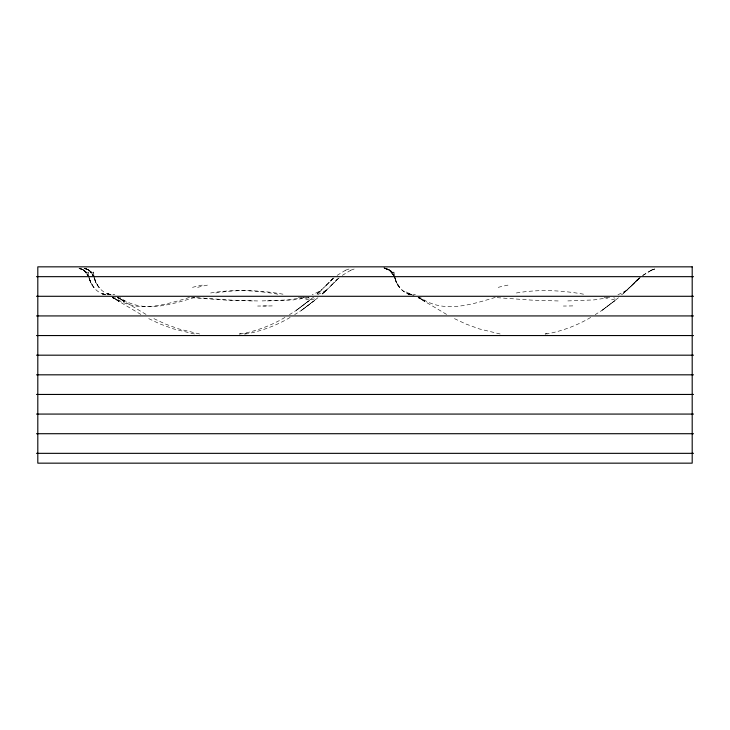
<?xml version="1.0" encoding="UTF-8"?>
<svg xmlns="http://www.w3.org/2000/svg" width="730" height="730" viewBox="0 0 730 730"><rect width="100%" height="100%" fill="white"/><g stroke="black" fill="none" stroke-linecap="round" stroke-linejoin="round"><path stroke-width="0.55" stroke-dasharray="3.65 2.74" d="M626.605 290.449L621.075 294.756M333.026 278.65L320.726 290.659L312.221 294.81M325.653 290.923L326.036 290.412L317.395 294.81M325.936 290.613L338.209 278.65M631.915 285.393L637.509 279.709L621.942 294.81L635.018 282.236M329.111 282.391L326.62 284.901L329.285 282.236M334.294 282.391L331.794 284.901L334.459 282.236M634.854 282.391L632.353 284.901L639.142 278.322M326.511 285.065L320.178 291.197M331.685 285.065L325.352 291.197M631.806 285.494L626.523 290.577L632.244 285.065M634.406 282.702L639.215 278.139M637.08 280.174L638.768 278.65M320.087 291.279L315.342 294.756M325.27 291.279L320.525 294.756M333.081 278.531L329.759 281.452L335.28 276.716M338.264 278.531L334.933 281.452L340.454 276.716M638.814 278.531L635.492 281.452L641.013 276.716M638.996 278.413L635.912 281.132L640.566 277.108M312.805 297.703L295.823 310.67L289.481 314.63M317.988 297.703L300.997 310.67L294.655 314.63M618.547 297.703L601.557 310.67L595.215 314.63M642.564 275.602L651.762 269.972L650.631 270.447L656.9 268.275M337.114 275.383L346.458 269.698L345.171 270.346L351.422 268.175M342.288 275.383L351.641 269.698L350.345 270.346L356.605 268.175M642.847 275.383L652.2 269.698L650.904 270.346L657.164 268.175M284.946 317.431C271.551 325.407 256.741 330.891 241.466 333.92M290.129 317.431C276.734 325.407 261.924 330.891 246.64 333.92M590.689 317.431C577.284 325.407 562.483 330.891 547.199 333.92M617.954 294.81L626.586 290.412M189.49 297.429C165.61 304.638 136.893 313.918 114.592 297.457M194.673 297.429C170.784 304.638 142.076 313.918 119.775 297.457M495.223 297.429C471.306 304.602 442.654 313.937 420.325 297.457M303.908 297.557L288.158 299.911L261.112 300.961M309.091 297.557L293.332 299.911L266.295 300.961M609.641 297.557L593.892 299.911L566.854 300.961M308.58 297.475L308.024 297.594M313.763 297.475L313.207 297.594M614.322 297.475L613.757 297.594M210.623 292.986C233.782 288.998 257.498 290.348 280.502 294.683M215.806 292.986C238.965 288.998 262.681 290.348 285.685 294.683M516.365 292.986C539.516 288.998 563.231 290.348 586.236 294.683M558.185 300.961L531.559 300.112L495.551 297.557M252.443 300.961L225.825 300.112L189.818 297.557M257.626 300.961L230.999 300.112L194.992 297.557M607.761 298.041L601.985 297.475M307.202 298.041L301.426 297.475M302.019 298.041L296.243 297.475M500.159 333.993L479.254 328.901L465.667 323.928L452.071 317.504M199.6 333.993L178.695 328.901L165.108 323.928L151.521 317.504M194.426 333.993L173.512 328.901L159.925 323.928L146.338 317.504M384.427 267.855L388.716 269.726L393.744 273.349L388.716 269.726L383.816 267.8L388.889 269.845L392.63 272.837L388.652 269.689L384.309 267.837M88.084 269.717L93.184 273.349L88.157 269.726L83.256 267.8L88.339 269.845L91.816 272.874L88.084 269.717L83.877 267.855M82.983 269.726L88.001 273.349L82.983 269.726L78.083 267.8L82.983 269.726L86.642 272.874L82.91 269.717L78.694 267.855M410.151 294.655C402.695 292.401 396.536 285.932 395.049 278.249M109.6 294.655C102.136 292.401 95.977 285.932 94.489 278.249M104.417 294.655C96.962 292.401 90.794 285.932 89.306 278.249M410.379 294.747L408.262 294.007L410.388 294.993M109.828 294.747L107.702 294.007L109.828 294.993M104.645 294.747L102.528 294.007L104.645 294.993M410.625 294.674L407.559 293.533L410.579 294.683M384.673 268.421L391.07 270.949L388.652 269.689L393.616 273.276M84.123 268.421L89.945 270.721L88.494 269.972M78.94 268.421L84.762 270.721L83.311 269.972M411.784 294.92L406.82 292.885L412.906 295.559M111.225 294.92L106.261 292.885L112.356 295.559M106.042 294.92L101.078 292.885L107.173 295.559M385.212 268.238L388.825 269.817L392.375 272.874L388.643 269.717M385.321 268.248L388.889 269.845L392.174 273.038L389.574 270.118L393.424 275.338M84.771 268.248L88.339 269.845L91.606 273.084L88.896 270.073L92.847 275.256M79.588 268.248L83.156 269.845L86.423 273.084L83.713 270.073L87.664 275.256M415.416 294.71L413.855 294.208L413.472 294.738M114.856 294.71L113.296 294.208L112.913 294.738M109.683 294.71L108.058 294.208L107.73 294.738M390.504 270.721L389.044 269.972M410.178 294.92C402.13 291.963 395.779 284.901 394.647 276.278M411.793 294.738L406.053 291.954L414.156 295.887M418.098 297.648L424.897 300.97L418.098 297.448L447.216 314.794M117.539 297.648L124.337 300.97L117.539 297.448L146.666 314.794M112.365 297.648L119.154 300.97L112.365 297.448L141.483 314.794M388.652 269.689L392.165 273.084L389.446 270.073L393.397 275.256M393.625 275.548L392.649 273.951L395.149 278.951M93.075 275.548L92.09 273.951L94.59 278.951M87.892 275.548L86.916 273.951L89.416 278.951M392.95 274.252L394.547 277.765M394.401 277.19L393.269 274.544L394.529 277.564M93.841 277.19L92.71 274.544L93.969 277.564M94.809 279.572L95.502 281.406L94.07 276.104M88.658 277.19L87.527 274.544L88.786 277.564M89.626 279.572L90.319 281.406L88.887 276.104M394.775 277.318L396.39 282.93M94.225 277.318L95.84 282.93M89.042 277.318L90.657 282.93M395.149 278.094L396.062 281.406L394.62 276.104M394.428 275.073L393.844 271.98L394.501 275.739M93.869 275.073L93.294 271.98L93.942 275.739M88.695 275.073L88.111 271.98L88.768 275.739M572.804 305.897A164.861 49.713 6.5 0 1 563.377 306.034M615.034 298.826A83.183 29.738 40.2 0 1 609.65 300.094M498.207 287.355A91.898 40.962 -2.1 0 1 509.649 284.791M267.07 305.897A164.861 49.713 6.5 0 1 257.635 306.034M309.292 298.826A83.183 29.738 40.2 0 1 303.908 300.094M192.464 287.355A91.898 40.962 -2.1 0 1 203.916 284.791M272.254 305.897A164.861 49.713 6.5 0 1 262.818 306.034M314.475 298.826A83.183 29.738 40.2 0 1 309.091 300.094M197.647 287.355A91.898 40.962 -2.1 0 1 209.09 284.791M319.694 291.617L316.209 294.81L320.406 290.987L319.694 291.617M324.877 291.617L321.382 294.81L325.58 290.987L324.877 291.617M309.41 300.495L295.823 310.715L309.41 300.495M314.594 300.495L300.997 310.715L314.594 300.495M615.144 300.495L601.557 310.715L615.144 300.495M241.466 333.692L239.376 334.002L241.466 333.692M246.64 333.692L244.55 334.002L246.64 333.692M547.199 333.692L545.109 334.002L547.199 333.692M424.897 301.526L418.947 297.512L424.897 301.581M124.337 301.526L118.397 297.512L124.337 301.581M119.154 301.526L113.214 297.512L119.154 301.581M399.803 287.547L396.171 282.136L399.803 287.547M99.243 287.547L95.612 282.136L99.243 287.547M94.07 287.547L90.429 282.136L94.07 287.547M395.569 280.028L395.359 279.572L395.897 280.813L395.569 280.028"/><path stroke-width="1.09" d="M36.5 276.661L693.5 276.661M36.5 296.289L693.5 296.289M36.5 315.926L693.5 315.926M36.5 335.554L693.5 335.554M36.5 355.181L693.5 355.181M36.5 374.818L693.5 374.818M36.5 394.446L693.5 394.446M36.5 414.074L693.5 414.074M36.5 433.711L693.5 433.711M36.5 453.339L693.5 453.339M692.195 266.842L37.805 266.842L37.805 463.158L692.195 463.158L692.195 266.842"/></g></svg>
